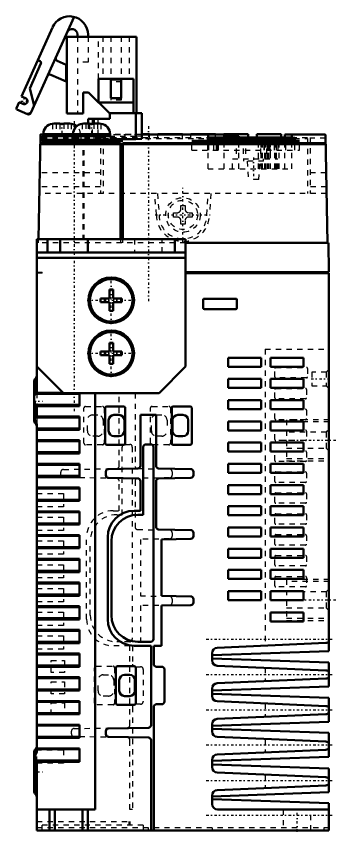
# Model space of a CAD drawing. Header units: millimetres. Extents: x 0 to 229, y 0 to 349.
# Drawn here: x 0 to 60.3, y -0.2 to 153.5 of the extents above; entities that cross this region are included whole.
import ezdxf

# ---------------------------------------------------------------- set-up
doc = ezdxf.new("R2010")
doc.units = ezdxf.units.MM
doc.linetypes.add('Center', pattern=[1.5, 0.45, -0.5, 0.05, -0.5])
doc.linetypes.add('Dashed', pattern=[2, 1, -1])
for name, color, linetype, lineweight in [('AM_4', 7, 'Continuous', 50), ('AM_6', 2, 'Continuous', 35), ('AM_7', 7, 'Center', 25), ('AM_9', 6, 'Dashed', 25)]:
    doc.layers.add(name, color=color, linetype=linetype, lineweight=lineweight)

# ---------------------------------------------------------------- blocks, each defined once
blk = doc.blocks.new('2_MBDLN25SE_5_in_MBDLN25SE_1100')
at = {"layer": 'AM_4'}
for p, q in [((10.88, 153.43), (2.74, 135.35)), ((0.99, 138.44), (6.8, 151.46)), ((9.5, 149.7), (22.65, 149.7)), ((9.5, 149.7), (9.5, 135.2)), ((11.5, 149.7), (11.5, 150.13)), ((13.5, 150.1), (13.5, 149.7)), ((22.65, 149.7), (22.65, 135.26)), ((4.63, 144.64), (2.54, 139.93)), ((4.36, 145.15), (4.46, 145.1)), ((7.71, 145.17), (9.39, 144.42)), ((9.39, 144.42), (9.39, 141.24)), ((9.39, 141.24), (6.52, 142.53)), ((15.5, 141.76), (15.5, 137.3)), ((22.05, 141.76), (15.5, 141.76)), ((17.77, 141.6), (17.77, 138.1)), ((19.77, 141.6), (17.77, 141.6)), ((19.77, 141.6), (19.77, 138.1)), ((22.05, 141.76), (22.05, 135.26)), ((2.54, 139.93), (3.36, 136.71)), ((1.73, 138.11), (0.99, 138.44)), ((12.59, 139.2), (12.59, 135.2)), ((13.59, 139.2), (12.59, 139.2)), ((17.59, 135.2), (13.59, 139.2)), ((0.02, 136.24), (0.51, 137.34)), ((0.51, 137.34), (1.23, 137.01)), ((22.05, 137.26), (15.53, 137.26)), ((19.77, 138.1), (17.77, 138.1)), ((2.08, 135.1), (0.12, 135.98)), ((9.5, 135.2), (12.59, 135.2)), ((13.52, 134.2), (17.59, 134.2)), ((13.52, 134.2), (13.52, 133.3)), ((14.62, 134.2), (14.62, 133.3)), ((17.53, 135.26), (23.62, 135.26)), ((17.59, 134.2), (17.59, 135.2)), ((22.52, 135.26), (22.52, 130.38)), ((23.62, 135.26), (23.62, 130.42)), ((7.12, 133.3), (6.82, 133.28)), ((8.17, 133.3), (7.12, 133.3)), ((10.01, 133.3), (8.97, 133.3)), ((10.32, 133.28), (10.01, 133.3)), ((12.72, 133.3), (12.42, 133.28)), ((13.77, 133.3), (12.72, 133.3)), ((15.61, 133.3), (14.57, 133.3)), ((15.92, 133.28), (15.61, 133.3)), ((4.17, 111.5), (4.52, 131.1)), ((5.07, 131.26), (4.59, 131.26)), ((4.95, 130.95), (4.95, 130.25)), ((17.79, 130.95), (4.95, 130.95)), ((5.07, 131.3), (5.07, 130.95)), ((17.67, 131.3), (5.07, 131.3)), ((10.55, 130.95), (10.55, 130.25)), ((10.67, 131.3), (10.67, 130.95)), ((17.67, 130.95), (17.67, 131.3)), ((17.79, 130.25), (17.79, 130.95)), ((23.62, 131.3), (25.07, 131.3)), ((36.09, 131.26), (23.62, 131.26)), ((25.07, 131.26), (25.07, 131.3)), ((26.67, 131.26), (26.67, 131.3)), ((26.67, 131.3), (31.27, 131.3)), ((31.27, 131.26), (31.27, 131.3)), ((32.87, 131.3), (37.47, 131.3)), ((32.87, 131.26), (32.87, 131.3)), ((36.09, 130.68), (36.09, 131.26)), ((36.09, 131.24), (39.12, 131.24)), ((37.47, 131.24), (37.47, 131.3)), ((39.07, 131.24), (39.07, 131.3)), ((39.07, 131.3), (43.67, 131.3)), ((39.12, 130.68), (39.12, 131.24)), ((39.12, 130.95), (41.92, 130.95)), ((41.92, 130.68), (41.92, 130.95)), ((41.92, 130.71), (50.54, 130.71)), ((43.67, 130.71), (43.67, 131.3)), ((45.27, 130.71), (45.27, 131.3)), ((45.27, 131.3), (49.87, 131.3)), ((49.87, 130.71), (49.87, 131.3)), ((50.54, 130.68), (50.54, 131.24)), ((50.54, 131.24), (51.89, 131.24)), ((58.14, 131.26), (51.89, 131.26)), ((51.89, 131.26), (51.89, 130.68)), ((58.22, 131.1), (58.57, 110.8)), ((19.63, 129.65), (4.49, 129.65)), ((19.63, 129.45), (4.49, 129.45)), ((4.95, 130.33), (4.5, 130.33)), ((4.5, 130.32), (4.95, 130.32)), ((4.57, 130.25), (4.57, 130.14)), ((18.17, 130.25), (4.57, 130.25)), ((10.17, 130.25), (10.17, 129.81)), ((17.13, 129.7), (11.21, 129.7)), ((17.79, 130.38), (22.52, 130.38)), ((18.17, 129.81), (18.17, 130.25)), ((20.03, 129.93), (18.17, 130.04)), ((18.17, 130.01), (19.63, 129.92)), ((19.63, 129.65), (19.63, 111.5)), ((20.03, 111.5), (20.03, 129.65)), ((58.24, 129.65), (20.03, 129.65)), ((58.24, 129.45), (20.03, 129.45)), ((22.52, 130.38), (23.62, 130.42)), ((33.02, 130.08), (36.22, 130.08)), ((36.22, 129.85), (33.02, 129.85)), ((36.05, 130.22), (36.05, 130.64)), ((36.05, 130.64), (52.44, 130.64)), ((52.44, 130.22), (36.05, 130.22)), ((51.89, 130.68), (36.09, 130.68)), ((36.22, 130.15), (50.72, 130.15)), ((36.22, 129.85), (36.22, 130.08)), ((50.72, 129.78), (36.22, 129.78)), ((37.17, 129.78), (37.17, 129.86)), ((37.97, 130.1), (46.69, 130.1)), ((37.97, 129.78), (37.97, 129.83)), ((46.69, 129.83), (37.97, 129.83)), ((38.07, 129.85), (38.07, 130.08)), ((38.07, 130.08), (46.7, 130.08)), ((46.64, 129.85), (38.07, 129.85)), ((46.69, 129.78), (46.69, 129.83)), ((46.7, 129.85), (46.7, 130.08)), ((48.61, 129.91), (47.35, 129.86)), ((47.41, 129.86), (47.41, 130.07)), ((47.41, 130.07), (48.61, 130.02)), ((47.68, 130.08), (48.99, 130.03)), ((48.99, 129.9), (47.68, 129.85)), ((47.68, 129.78), (47.68, 129.85)), ((48.61, 129.91), (48.61, 130.02)), ((48.99, 129.78), (48.99, 129.9)), ((49.27, 129.78), (49.27, 129.93)), ((50.72, 129.85), (50.72, 130.08)), ((50.72, 130.08), (53.32, 130.08)), ((53.32, 129.85), (50.72, 129.85)), ((52.44, 130.64), (52.44, 130.22)), ((3.87, 82.55), (3.87, 111.5)), ((31.87, 111.5), (3.87, 111.5)), ((5.87, 109), (5.87, 111.5)), ((8.27, 109), (8.27, 111.5)), ((13.47, 111.5), (13.47, 109)), ((29.87, 109), (29.87, 111.5)), ((31.87, 87.5), (31.87, 111.5)), ((58.77, 110.8), (31.87, 110.8)), ((58.77, 110.8), (58.87, 105.3)), ((3.87, 109), (31.87, 109)), ((3.87, 108), (31.87, 108)), ((58.87, 105.3), (31.87, 105.3)), ((58.87, 105.1), (31.87, 105.1)), ((57.87, 105.3), (57.87, 105.1)), ((58.87, 105.1), (58.87, 33.83)), ((18.22, 102), (17.52, 102)), ((17.52, 102), (17.52, 100.35)), ((18.22, 100.35), (18.22, 102)), ((15.87, 100.35), (15.87, 99.65)), ((17.52, 100.35), (15.87, 100.35)), ((19.87, 100.35), (18.22, 100.35)), ((19.87, 99.65), (19.87, 100.35)), ((35.2, 100.1), (35.2, 98.5)), ((41.33, 100.3), (35.4, 100.3)), ((41.53, 98.5), (41.53, 100.1)), ((15.87, 99.65), (17.52, 99.65)), ((17.52, 99.65), (17.52, 98)), ((18.22, 99.65), (19.87, 99.65)), ((18.22, 98), (18.22, 99.65)), ((17.52, 98), (18.22, 98)), ((35.4, 98.3), (41.33, 98.3)), ((17.52, 92), (17.52, 90.35)), ((18.22, 92), (17.52, 92)), ((18.22, 90.35), (18.22, 92)), ((15.87, 90.35), (15.87, 89.65)), ((17.52, 90.35), (15.87, 90.35)), ((15.87, 89.65), (17.52, 89.65)), ((17.52, 89.65), (17.52, 88)), ((19.87, 90.35), (18.22, 90.35)), ((18.22, 89.65), (19.87, 89.65)), ((18.22, 88), (18.22, 89.65)), ((19.87, 89.65), (19.87, 90.35)), ((17.52, 88), (18.22, 88)), ((39.89, 87.46), (39.89, 89.16)), ((39.89, 89.16), (46.09, 89.16)), ((46.09, 89.16), (46.09, 87.46)), ((47.86, 87.46), (47.86, 89.16)), ((47.86, 89.16), (54.06, 89.16)), ((54.06, 89.16), (54.06, 87.46)), ((8.87, 82.5), (3.87, 87.5)), ((31.87, 87.5), (26.87, 82.5)), ((46.09, 87.46), (39.89, 87.46)), ((54.06, 87.46), (47.86, 87.46)), ((3.37, 84.59), (3.37, 77.41)), ((3.62, 85.25), (3.62, 82.55)), ((39.89, 83.46), (39.89, 85.16)), ((39.89, 85.16), (46.09, 85.16)), ((46.09, 85.16), (46.09, 83.46)), ((47.86, 83.46), (47.86, 85.16)), ((47.86, 85.16), (54.06, 85.16)), ((54.06, 85.16), (54.06, 83.46)), ((46.09, 83.46), (39.89, 83.46)), ((54.06, 83.46), (47.86, 83.46)), ((3.37, 82.55), (8.82, 82.55)), ((11.87, 82.38), (3.37, 82.38)), ((26.87, 82.5), (8.87, 82.5)), ((11.87, 80.05), (11.87, 82.5)), ((14.84, 82.5), (14.84, 4)), ((11.87, 80.28), (3.37, 80.28)), ((11.87, 80.05), (3.37, 80.05)), ((3.62, 80.05), (3.62, 78.08)), ((3.87, 78.08), (3.87, 80.05)), ((20.21, 80), (17.04, 80)), ((32.72, 80), (29.55, 80)), ((39.89, 79.46), (39.89, 81.16)), ((39.89, 81.16), (46.09, 81.16)), ((46.09, 81.16), (46.09, 79.46)), ((47.86, 79.46), (47.86, 81.16)), ((47.86, 81.16), (54.06, 81.16)), ((54.06, 81.16), (54.06, 79.46)), ((16.74, 79.7), (16.74, 73.04)), ((20.51, 73.04), (20.51, 79.7)), ((29.25, 79.7), (29.25, 73.04)), ((33.02, 73.04), (33.02, 79.7)), ((46.09, 79.46), (39.89, 79.46)), ((54.06, 79.46), (47.86, 79.46)), ((3.41, 78.08), (11.87, 78.08)), ((11.87, 77.91), (3.41, 77.91)), ((3.62, 77.39), (3.62, 76.75)), ((11.87, 75.58), (11.87, 78.08)), ((17.38, 77.37), (17.38, 75.37)), ((19.34, 78.37), (18.38, 78.37)), ((20.34, 75.37), (20.34, 77.37)), ((23.36, 78.37), (23.36, 68.77)), ((26.34, 78.37), (23.36, 78.37)), ((26.34, 68.67), (26.34, 78.37)), ((29.42, 77.37), (29.42, 75.37)), ((31.38, 78.37), (30.42, 78.37)), ((32.38, 75.37), (32.38, 77.37)), ((39.89, 75.46), (39.89, 77.16)), ((39.89, 77.16), (46.09, 77.16)), ((46.09, 77.16), (46.09, 75.46)), ((47.86, 75.46), (47.86, 77.16)), ((47.86, 77.16), (54.06, 77.16)), ((54.06, 77.16), (54.06, 75.46)), ((3.87, 15.02), (3.87, 76.56)), ((11.87, 75.81), (3.87, 75.81)), ((11.87, 75.58), (3.87, 75.58)), ((46.09, 75.46), (39.89, 75.46)), ((54.06, 75.46), (47.86, 75.46)), ((18.38, 74.37), (19.34, 74.37)), ((30.42, 74.37), (31.38, 74.37)), ((3.87, 73.61), (11.87, 73.61)), ((11.87, 73.44), (3.87, 73.44)), ((11.87, 71.11), (11.87, 73.61)), ((17.04, 72.74), (20.21, 72.74)), ((23.91, 72.33), (23.91, 59.57)), ((25.33, 72.83), (24.41, 72.83)), ((25.83, 36.11), (25.83, 72.33)), ((29.55, 72.74), (32.72, 72.74)), ((39.89, 71.46), (39.89, 73.16)), ((39.89, 73.16), (46.09, 73.16)), ((46.09, 73.16), (46.09, 71.46)), ((47.86, 71.46), (47.86, 73.16)), ((47.86, 73.16), (54.06, 73.16)), ((54.06, 73.16), (54.06, 71.46)), ((11.87, 71.34), (3.87, 71.34)), ((11.87, 71.11), (3.87, 71.11)), ((46.09, 71.46), (39.89, 71.46)), ((54.06, 71.46), (47.86, 71.46)), ((3.87, 69.14), (11.87, 69.14)), ((11.87, 68.97), (3.87, 68.97)), ((11.87, 66.64), (11.87, 69.14)), ((16.86, 67.68), (16.86, 67)), ((22.86, 68.27), (17.35, 68.18)), ((32.83, 68.17), (26.82, 68.27)), ((33.33, 67.01), (33.33, 67.67)), ((39.89, 67.46), (39.89, 69.16)), ((39.89, 69.16), (46.09, 69.16)), ((46.09, 69.16), (46.09, 67.46)), ((47.86, 67.46), (47.86, 69.16)), ((47.86, 69.16), (54.06, 69.16)), ((54.06, 69.16), (54.06, 67.46)), ((11.87, 66.87), (3.87, 66.87)), ((11.87, 66.64), (3.87, 66.64)), ((17.35, 66.5), (22.86, 66.41)), ((26.82, 66.41), (32.83, 66.51)), ((46.09, 67.46), (39.89, 67.46)), ((54.06, 67.46), (47.86, 67.46)), ((3.87, 64.67), (11.87, 64.67)), ((11.87, 62.17), (11.87, 64.67)), ((23.36, 65.91), (23.36, 60.32)), ((26.34, 57.17), (26.34, 66.01)), ((39.89, 63.46), (39.89, 65.16)), ((39.89, 65.16), (46.09, 65.16)), ((46.09, 65.16), (46.09, 63.46)), ((47.86, 63.46), (47.86, 65.16)), ((47.86, 65.16), (54.06, 65.16)), ((54.06, 65.16), (54.06, 63.46)), ((11.87, 64.5), (3.87, 64.5)), ((46.09, 63.46), (39.89, 63.46)), ((54.06, 63.46), (47.86, 63.46)), ((11.87, 62.4), (3.87, 62.4)), ((11.87, 62.17), (3.87, 62.17)), ((3.87, 60.2), (11.87, 60.2)), ((11.87, 60.03), (3.87, 60.03)), ((11.87, 57.7), (11.87, 60.2)), ((23.36, 60.32), (22.21, 60.32)), ((39.89, 59.46), (39.89, 61.16)), ((39.89, 61.16), (46.09, 61.16)), ((46.09, 61.16), (46.09, 59.46)), ((47.86, 59.46), (47.86, 61.16)), ((47.86, 61.16), (54.06, 61.16)), ((54.06, 61.16), (54.06, 59.46)), ((23.91, 59.57), (22.9, 59.57)), ((46.09, 59.46), (39.89, 59.46)), ((54.06, 59.46), (47.86, 59.46)), ((11.87, 57.93), (3.87, 57.93)), ((11.87, 57.7), (3.87, 57.7)), ((39.89, 55.46), (39.89, 57.16)), ((39.89, 57.16), (46.09, 57.16)), ((46.09, 57.16), (46.09, 55.46)), ((47.86, 55.46), (47.86, 57.16)), ((47.86, 57.16), (54.06, 57.16)), ((54.06, 57.16), (54.06, 55.46)), ((3.87, 55.73), (11.87, 55.73)), ((11.87, 55.56), (3.87, 55.56)), ((11.87, 53.23), (11.87, 55.73)), ((32.83, 56.67), (26.82, 56.77)), ((33.33, 55.51), (33.33, 56.17)), ((46.09, 55.46), (39.89, 55.46)), ((54.06, 55.46), (47.86, 55.46)), ((17.21, 55.32), (17.21, 39.86)), ((17.9, 54.57), (17.9, 40.61)), ((27.34, 54.92), (32.83, 55.01)), ((27.34, 44.26), (27.34, 54.92)), ((11.87, 53.46), (3.87, 53.46)), ((11.87, 53.23), (3.87, 53.23)), ((39.89, 51.46), (39.89, 53.16)), ((39.89, 53.16), (46.09, 53.16)), ((46.09, 53.16), (46.09, 51.46)), ((47.86, 51.46), (47.86, 53.16)), ((47.86, 53.16), (54.06, 53.16)), ((54.06, 53.16), (54.06, 51.46)), ((3.87, 51.26), (11.87, 51.26)), ((11.87, 51.09), (3.87, 51.09)), ((11.87, 48.76), (11.87, 51.26)), ((46.09, 51.46), (39.89, 51.46)), ((54.06, 51.46), (47.86, 51.46)), ((11.87, 48.99), (3.87, 48.99)), ((11.87, 48.76), (3.87, 48.76)), ((39.89, 47.46), (39.89, 49.16)), ((39.89, 49.16), (46.09, 49.16)), ((46.09, 49.16), (46.09, 47.46)), ((47.86, 47.46), (47.86, 49.16)), ((47.86, 49.16), (54.06, 49.16)), ((54.06, 49.16), (54.06, 47.46)), ((3.87, 46.79), (11.87, 46.79)), ((11.87, 46.62), (3.87, 46.62)), ((11.87, 44.29), (11.87, 46.79)), ((46.09, 47.46), (39.89, 47.46)), ((54.06, 47.46), (47.86, 47.46)), ((39.89, 43.46), (39.89, 45.16)), ((39.89, 45.16), (46.09, 45.16)), ((46.09, 45.16), (46.09, 43.46)), ((47.86, 43.46), (47.86, 45.16)), ((47.86, 45.16), (54.06, 45.16)), ((54.06, 45.16), (54.06, 43.46)), ((11.87, 44.52), (3.87, 44.52)), ((11.87, 44.29), (3.87, 44.29)), ((32.83, 44.17), (27.34, 44.26)), ((33.33, 43.01), (33.33, 43.67)), ((46.09, 43.46), (39.89, 43.46)), ((54.06, 43.46), (47.86, 43.46)), ((3.87, 42.32), (11.87, 42.32)), ((11.87, 42.15), (3.87, 42.15)), ((11.87, 39.82), (11.87, 42.32)), ((27.34, 42.42), (32.83, 42.51)), ((27.34, 34.86), (27.34, 42.42)), ((11.87, 40.05), (3.87, 40.05)), ((47.86, 39.46), (47.86, 41.16)), ((47.86, 41.16), (54.06, 41.16)), ((54.06, 41.16), (54.06, 39.46)), ((11.87, 39.82), (3.87, 39.82)), ((54.06, 39.46), (47.86, 39.46)), ((3.87, 37.85), (11.87, 37.85)), ((11.87, 37.68), (3.87, 37.68)), ((11.87, 35.35), (11.87, 37.85)), ((11.87, 35.58), (3.87, 35.58)), ((22.9, 35.61), (25.33, 35.61)), ((37.82, 34.49), (58.3, 35.38)), ((11.87, 35.35), (3.87, 35.35)), ((22.21, 34.86), (25.36, 34.86)), ((25.36, 34.86), (25.36, 19.91)), ((25.87, 34.86), (27.34, 34.86)), ((25.87, 31.41), (25.87, 34.86)), ((36.87, 33.06), (58.87, 33.83)), ((3.87, 33.38), (11.87, 33.38)), ((11.87, 33.21), (3.87, 33.21)), ((11.87, 30.88), (11.87, 33.38)), ((36.87, 32.09), (36.87, 33.49)), ((58.87, 31.67), (36.87, 32.44)), ((11.87, 31.11), (3.87, 31.11)), ((11.87, 30.88), (3.87, 30.88)), ((22.21, 31), (19.04, 31)), ((27.37, 30.91), (26.37, 30.91)), ((58.3, 30.2), (37.82, 31.09)), ((58.87, 31.67), (58.87, 27.17)), ((18.74, 30.7), (18.74, 24.04)), ((21.34, 29.37), (20.38, 29.37)), ((22.51, 24.04), (22.51, 30.7)), ((27.87, 24.33), (27.87, 30.41)), ((3.87, 28.91), (11.87, 28.91)), ((11.87, 28.74), (3.87, 28.74)), ((11.87, 26.41), (11.87, 28.91)), ((19.38, 28.37), (19.38, 26.37)), ((22.34, 26.37), (22.34, 28.37)), ((37.82, 27.78), (58.3, 28.67)), ((11.87, 26.64), (3.87, 26.64)), ((11.87, 26.41), (3.87, 26.41)), ((36.87, 26.4), (58.87, 27.17)), ((36.87, 25.38), (36.87, 26.78)), ((20.38, 25.37), (21.34, 25.37)), ((58.87, 25.03), (36.87, 25.8)), ((58.87, 25.03), (58.87, 20.53)), ((3.87, 24.44), (11.87, 24.44)), ((11.87, 24.27), (3.87, 24.27)), ((11.87, 21.94), (11.87, 24.44)), ((19.04, 23.74), (22.21, 23.74)), ((25.87, 0), (25.87, 23.33)), ((26.37, 23.83), (27.37, 23.83)), ((58.3, 23.49), (37.82, 24.38)), ((11.87, 22.17), (3.87, 22.17)), ((11.87, 21.94), (3.87, 21.94)), ((37.82, 21.07), (58.3, 21.96)), ((36.87, 19.76), (58.87, 20.53)), ((36.87, 18.67), (36.87, 20.07)), ((3.87, 19.97), (11.87, 19.97)), ((11.87, 19.8), (3.87, 19.8)), ((11.87, 17.47), (11.87, 19.97)), ((16.86, 18.78), (16.86, 18.18)), ((24.86, 19.41), (17.35, 19.28)), ((58.87, 18.42), (36.87, 19.19)), ((11.87, 17.7), (3.87, 17.7)), ((11.87, 17.47), (3.87, 17.47)), ((17.35, 17.68), (24.86, 17.55)), ((25.36, 17.05), (25.36, 0)), ((58.3, 16.78), (37.82, 17.67)), ((58.87, 18.42), (58.87, 13.92)), ((3.87, 15.5), (11.87, 15.5)), ((11.87, 13), (11.87, 15.5)), ((3.37, 7.51), (3.37, 14.69)), ((3.62, 14.28), (3.62, 15.35)), ((11.87, 15.33), (3.87, 15.33)), ((36.87, 13.15), (58.87, 13.92)), ((37.82, 14.36), (58.3, 15.25)), ((11.87, 13.23), (3.37, 13.23)), ((3.37, 13), (11.87, 13)), ((3.62, 6.85), (3.62, 13)), ((3.87, 13), (3.87, 0)), ((36.87, 11.96), (36.87, 13.36)), ((58.87, 11.73), (36.87, 12.5)), ((58.3, 10.07), (37.82, 10.96)), ((58.87, 11.73), (58.87, 7.23)), ((37.82, 7.65), (58.3, 8.54)), ((36.87, 6.46), (58.87, 7.23)), ((36.87, 5), (36.87, 6.65)), ((58.87, 5.17), (36.87, 5.94)), ((58.87, 5.17), (58.87, 0)), ((14.84, 4), (3.87, 4)), ((6.27, 4), (6.27, 0)), ((7.27, 4), (7.27, 0)), ((12.47, 4), (12.47, 0)), ((13.47, 4), (13.47, 0)), ((58.87, 4), (37.87, 4)), ((58.87, 0), (3.87, 0))]:
    blk.add_line(p, q, dxfattribs=at)
for points in [[(8.97, 133.28), (8.57, 133.28), (8.17, 133.28)], [(14.57, 133.28), (14.17, 133.28), (13.77, 133.28)], [(4.6, 131.26), (4.59, 131.26), (4.55, 131.21), (4.52, 131.1)], [(58.22, 131.1), (58.22, 131.11), (58.21, 131.13), (58.19, 131.2), (58.14, 131.25), (58.13, 131.26)], [(4.57, 130.14), (4.58, 130.12), (4.69, 130.1), (4.91, 130.08), (5.24, 130.05), (5.65, 130.03), (6.16, 130.02), (6.73, 130), (7.35, 129.99), (8.01, 129.99), (8.68, 129.99), (9.35, 129.99), (10, 130), (10.17, 130)], [(10.17, 129.81), (10.22, 129.79), (10.39, 129.76), (10.67, 129.73), (10.91, 129.72), (11.21, 129.7)], [(17.13, 129.7), (17.53, 129.72), (17.85, 129.75), (18.06, 129.77), (18.16, 129.8), (18.17, 129.81)], [(37.17, 130.07), (37.21, 130.08), (37.34, 130.09), (37.54, 130.09), (37.79, 130.1), (37.97, 130.1)], [(37.97, 129.83), (37.7, 129.83), (37.47, 129.84), (37.29, 129.85), (37.19, 129.86), (37.17, 129.86)], [(37.67, 130.07), (37.69, 130.07), (37.75, 130.08), (37.85, 130.08), (37.98, 130.08), (38.07, 130.08)], [(38.07, 129.85), (37.93, 129.85), (37.82, 129.85), (37.73, 129.86), (37.68, 129.86), (37.67, 129.87)], [(47.35, 129.86), (47.08, 129.85), (46.76, 129.85), (46.64, 129.85)], [(46.69, 130.1), (47.15, 130.1), (47.56, 130.09), (47.68, 130.08)], [(47.68, 129.85), (47.29, 129.84), (46.84, 129.83), (46.69, 129.83)], [(46.7, 130.08), (47.03, 130.08), (47.32, 130.07), (47.41, 130.07)], [(48.61, 130.02), (48.71, 130.02), (48.76, 130.01), (48.77, 130.01)], [(48.77, 129.93), (48.74, 129.92), (48.65, 129.91), (48.61, 129.91)], [(48.99, 130.03), (49.17, 130.02), (49.26, 130.01), (49.27, 130.01)], [(49.27, 129.93), (49.21, 129.91), (49.06, 129.9), (48.99, 129.9)], [(3.41, 77.91), (3.4, 77.98), (3.39, 78.03), (3.4, 78.06), (3.4, 78.08), (3.41, 78.08)], [(3.62, 77.39), (3.5, 77.61), (3.42, 77.86), (3.41, 77.91)], [(3.62, 77.39), (3.82, 76.94), (3.87, 76.56)], [(3.37, 13.48), (3.39, 13.73), (3.52, 14.13), (3.62, 14.28)], [(3.87, 15.02), (3.86, 14.93), (3.83, 14.73), (3.76, 14.53), (3.62, 14.28)]]:
    blk.add_lwpolyline(points, dxfattribs=at)
for centre, radius in [((17.87, 100), 4.3), ((17.87, 100), 4), ((17.87, 90), 4.3), ((17.87, 90), 4)]:
    blk.add_circle(centre, radius, dxfattribs=at)
for centre, radius, start, end in [((10, 150.04), 3.5, 0.9732, 155.9948), ((10.5, 150.13), 1, 0, 155.755), ((4.22, 144.84), 0.34, 65.755, 155.9848), ((4.31, 144.78), 0.35, 335.9848, 65.755), ((7.92, 145.63), 0.5, 155.755, 245.755), ((6.32, 142.07), 0.5, 65.755, 155.755), ((1.48, 137.56), 0.6, 245.7546, 65.7555), ((0.2, 136.16), 0.2, 155.9848, 245.755), ((2.14, 135.95), 0.8, 245.755, 335.755), ((2.29, 135.55), 0.5, 245.755, 335.755), ((7.07, 131.3), 2, 97.1746, 180), ((10.07, 131.3), 2, 49.4584, 82.8324), ((12.67, 131.3), 2, 97.1746, 180), ((15.67, 131.3), 2, 0, 82.8324), ((35.4, 100.1), 0.2, 90, 180), ((41.33, 100.1), 0.2, 0, 90), ((35.4, 98.5), 0.2, 180, 270), ((41.33, 98.5), 0.2, 270, 0), ((4.37, 84.59), 1, 138.5904, 180), ((2.87, 85.91), 1, 318.5903, 359.9176), ((17.04, 79.7), 0.3, 90, 180), ((20.21, 79.7), 0.3, 0, 90), ((29.55, 79.7), 0.3, 90, 180), ((32.72, 79.7), 0.3, 0, 90), ((4.37, 77.41), 1, 180, 221.4096), ((18.38, 77.37), 1, 90, 180), ((19.34, 77.37), 1, 0, 90), ((30.42, 77.37), 1, 90, 180), ((31.38, 77.37), 1, 0, 90), ((2.87, 76.09), 1, 0.0824, 41.4097), ((18.38, 75.37), 1, 180, 270), ((19.34, 75.37), 1, 270, 0), ((30.42, 75.37), 1, 180, 270), ((31.38, 75.37), 1, 270, 0), ((17.04, 73.04), 0.3, 180, 270), ((20.21, 73.04), 0.3, 270, 0), ((24.41, 72.33), 0.5, 90, 180), ((25.33, 72.33), 0.5, 0, 90), ((29.55, 73.04), 0.3, 180, 270), ((32.72, 73.04), 0.3, 270, 0), ((17.36, 67.68), 0.5, 91, 180), ((22.86, 68.77), 0.5, 271, 0), ((26.83, 68.77), 0.5, 191.4783, 269), ((32.83, 67.67), 0.5, 0, 89), ((17.36, 67), 0.5, 180, 269), ((22.86, 65.91), 0.5, 0, 89), ((26.83, 65.91), 0.5, 91, 168.5217), ((32.83, 67.01), 0.5, 271, 0), ((22.21, 55.32), 5, 90, 180), ((22.9, 54.57), 5, 90, 180), ((26.83, 57.27), 0.5, 191.4783, 269), ((32.83, 56.17), 0.5, 0, 89), ((32.83, 55.51), 0.5, 271, 0), ((32.83, 43.67), 0.5, 0, 89), ((32.83, 43.01), 0.5, 271, 0), ((22.9, 40.61), 5, 180, 270), ((22.21, 39.86), 5, 180, 270), ((25.33, 36.11), 0.5, 270, 0), ((58.27, 36.08), 0.7, 272.5, 328.9973), ((37.87, 33.49), 1, 92.5, 180), ((19.04, 30.7), 0.3, 90, 180), ((22.21, 30.7), 0.3, 0, 90), ((26.37, 31.41), 0.5, 180, 270), ((27.37, 30.41), 0.5, 0, 90), ((37.87, 32.09), 1, 180, 267.5), ((20.38, 28.37), 1, 90, 180), ((21.34, 28.37), 1, 0, 90), ((58.27, 29.5), 0.7, 31.0027, 87.5), ((37.87, 26.78), 1, 92.5, 180), ((58.27, 29.37), 0.7, 272.5, 328.9973), ((20.38, 26.37), 1, 180, 270), ((21.34, 26.37), 1, 270, 0), ((37.87, 25.38), 1, 180, 267.5), ((19.04, 24.04), 0.3, 180, 270), ((22.21, 24.04), 0.3, 270, 0), ((26.37, 23.33), 0.5, 90, 180), ((27.37, 24.33), 0.5, 270, 0), ((58.27, 22.79), 0.7, 31.0027, 87.5), ((58.27, 22.66), 0.7, 272.5, 328.9973), ((37.87, 20.07), 1, 92.5, 180), ((17.36, 18.78), 0.5, 91, 180), ((24.86, 19.91), 0.5, 271, 0), ((37.87, 18.67), 1, 180, 267.5), ((17.36, 18.18), 0.5, 180, 269), ((24.86, 17.05), 0.5, 0, 89), ((2.87, 16.01), 1, 318.5903, 0), ((58.27, 16.08), 0.7, 31.0027, 87.5), ((58.27, 15.95), 0.7, 272.5, 328.9973), ((4.37, 14.69), 1, 138.5904, 180), ((37.87, 13.36), 1, 92.5, 180), ((37.87, 11.96), 1, 180, 267.5), ((58.27, 9.37), 0.7, 31.0027, 87.5), ((58.27, 9.24), 0.7, 272.5, 328.9973), ((4.37, 7.51), 1, 180, 221.4096), ((2.87, 6.19), 1, 0, 41.4097), ((37.87, 6.65), 1, 92.5, 180), ((37.87, 5), 1, 180, 270)]:
    blk.add_arc(centre, radius, start, end, dxfattribs=at)
at = {"layer": 'AM_7'}
for p, q in [((0.85, 137.56), (2.11, 137.56)), ((1.48, 136.93), (1.48, 138.19)), ((10.87, 133.8), (10.87, 78.8)), ((8.57, 133.48), (8.57, 129.52)), ((14.17, 133.48), (14.17, 129.52)), ((24.87, 132.8), (24.87, 99.8)), ((44.67, 126.94), (44.67, 122.54)), ((31.37, 110.85), (31.37, 121.35)), ((26.12, 116.1), (36.62, 116.1)), ((17.87, 95.49), (17.87, 104.52)), ((13.35, 100), (22.38, 100)), ((17.87, 85.49), (17.87, 94.52)), ((13.35, 90), (22.38, 90)), ((55.51, 85.16), (59.03, 85.16)), ((3.29, 81), (4.94, 81)), ((50.42, 73.6), (60.32, 73.6)), ((50.42, 43.5), (60.32, 43.5)), ((35.77, 36.08), (59.97, 36.08)), ((35.77, 29.42), (59.97, 29.42)), ((35.77, 22.78), (59.97, 22.78)), ((35.77, 16.17), (59.97, 16.17)), ((3.29, 11.1), (4.94, 11.1)), ((35.77, 9.48), (59.97, 9.48)), ((52.87, -0.2), (52.87, 4.2)), ((35.77, 2.92), (59.97, 2.92))]:
    blk.add_line(p, q, dxfattribs=at)
at = {"layer": 'AM_9'}
for p, q in [((11.5, 149.7), (11.5, 135.2)), ((13.5, 149.7), (13.5, 144.89)), ((15.5, 141.76), (15.5, 149.7)), ((16.27, 149.7), (16.27, 141.7)), ((17.77, 149.7), (17.77, 141.7)), ((19.77, 149.7), (19.77, 141.7)), ((21.27, 149.7), (21.27, 141.7)), ((13.5, 144.89), (11.5, 144.89)), ((22.05, 141.7), (15.5, 141.7)), ((19.77, 141.2), (17.77, 141.2)), ((22.05, 137.2), (15.59, 137.2)), ((17.77, 138.1), (17.77, 137.7)), ((19.77, 137.7), (17.77, 137.7)), ((19.77, 138.1), (19.77, 137.7)), ((14.27, 134.2), (14.27, 130.91)), ((15.37, 134.2), (15.37, 130.89)), ((6.82, 133.28), (6.82, 131.3)), ((7.47, 133.3), (7.47, 131.3)), ((8.17, 133.28), (8.17, 131.3)), ((8.97, 133.3), (8.97, 131.3)), ((9.67, 133.3), (9.67, 131.3)), ((10.32, 133.28), (10.32, 131.3)), ((12.42, 133.28), (12.42, 131.3)), ((13.07, 133.3), (13.07, 131.3)), ((13.52, 133.3), (13.52, 130.42)), ((13.77, 133.28), (13.77, 131.3)), ((14.57, 133.3), (14.57, 131.3)), ((14.62, 133.3), (14.62, 130.38)), ((15.27, 133.3), (15.27, 131.3)), ((15.92, 133.28), (15.92, 131.3)), ((23.62, 131.26), (5.07, 131.26)), ((12.07, 130.95), (12.07, 131.3)), ((12.19, 130.25), (12.19, 130.95)), ((23.62, 131.19), (13.52, 131.19)), ((14.27, 131.26), (23.62, 131.26)), ((15.37, 130.89), (14.27, 130.91)), ((22.52, 130.89), (15.37, 130.89)), ((20.47, 131.3), (23.62, 131.3)), ((20.47, 130.53), (20.47, 131.3)), ((23.62, 130.91), (22.52, 130.89)), ((25.07, 130.53), (25.07, 131.26)), ((26.67, 130.53), (26.67, 131.26)), ((31.27, 130.53), (31.27, 131.26)), ((32.87, 130.53), (32.87, 131.26)), ((37.47, 130.53), (37.47, 131.24)), ((39.07, 130.53), (39.07, 131.24)), ((43.67, 130.53), (43.67, 130.71)), ((45.27, 130.53), (45.27, 130.71)), ((49.87, 130.53), (49.87, 130.71)), ((15.83, 130.54), (4.51, 130.54)), ((12.73, 130.33), (4.95, 130.33)), ((4.95, 130.32), (12.51, 130.32)), ((12.51, 130.32), (12.51, 110.8)), ((12.51, 130.32), (18.17, 130.01)), ((12.57, 130.14), (12.57, 130.25)), ((12.73, 130.33), (12.73, 110.8)), ((18.17, 130.04), (12.73, 130.33)), ((13.52, 130.42), (14.62, 130.38)), ((14.62, 130.38), (17.79, 130.38)), ((15.83, 130.68), (15.83, 120.1)), ((15.83, 130.68), (55.3, 130.68)), ((16.33, 130.53), (54.8, 130.53)), ((16.33, 130.53), (16.33, 120.1)), ((33.02, 128.3), (33.02, 129.85)), ((36.05, 128.3), (36.05, 130.22)), ((36.09, 124.79), (36.09, 130.68)), ((36.22, 128.3), (36.22, 129.78)), ((37.17, 128.3), (37.17, 129.78)), ((37.67, 128.3), (37.67, 129.87)), ((37.97, 129.83), (37.97, 130.1)), ((37.97, 128.3), (37.97, 129.78)), ((38.07, 128.3), (38.07, 129.85)), ((39.12, 124.79), (39.12, 130.68)), ((41.42, 130.64), (47.82, 130.64)), ((41.42, 130.64), (41.42, 126.64)), ((41.92, 124.79), (41.92, 130.68)), ((42.68, 130.64), (42.68, 126.64)), ((43.17, 130.64), (43.17, 126.64)), ((45.57, 124.79), (45.57, 129.64)), ((45.57, 129.64), (49.47, 129.64)), ((45.97, 130.64), (45.97, 126.64)), ((46.07, 124.79), (46.07, 129.64)), ((46.27, 124.79), (46.27, 129.64)), ((46.37, 124.79), (46.37, 129.64)), ((46.64, 128.3), (46.64, 129.85)), ((46.69, 129.83), (46.69, 130.1)), ((46.69, 128.3), (46.69, 129.78)), ((46.7, 128.3), (46.7, 129.85)), ((46.77, 124.79), (46.77, 129.64)), ((46.87, 124.79), (46.87, 129.64)), ((47.07, 124.79), (47.07, 129.64)), ((47.08, 130.64), (47.08, 126.64)), ((47.35, 128.3), (47.35, 129.86)), ((47.37, 124.79), (47.37, 129.64)), ((47.41, 128.3), (47.41, 129.86)), ((47.57, 124.79), (47.57, 129.64)), ((47.68, 129.85), (47.68, 130.08)), ((47.68, 128.3), (47.68, 129.78)), ((47.82, 130.64), (47.82, 126.64)), ((47.87, 124.79), (47.87, 129.64)), ((48.61, 128.3), (48.61, 129.91)), ((48.67, 124.79), (48.67, 129.64)), ((48.77, 124.79), (48.77, 129.93)), ((48.97, 124.79), (48.97, 129.64)), ((48.99, 129.9), (48.99, 130.03)), ((48.99, 128.3), (48.99, 129.78)), ((49.27, 128.3), (49.27, 129.78)), ((49.47, 124.79), (49.47, 129.64)), ((50.54, 124.79), (50.54, 130.68)), ((50.72, 128.3), (50.72, 129.78)), ((51.89, 124.79), (51.89, 130.68)), ((52.44, 128.3), (52.44, 130.22)), ((53.32, 128.3), (53.32, 129.85)), ((54.8, 130.53), (54.8, 120.1)), ((55.3, 130.68), (55.3, 120.1)), ((58.23, 130.54), (55.3, 130.54)), ((33.02, 128.3), (53.32, 128.3)), ((40.72, 124.79), (40.72, 126.64)), ((40.72, 126.64), (49.22, 126.64)), ((42.77, 126.64), (42.77, 126.24)), ((46.57, 126.24), (42.77, 126.24)), ((43.47, 126.24), (43.67, 122.74)), ((45.67, 122.74), (45.87, 126.24)), ((46.57, 126.24), (46.57, 126.64)), ((49.22, 124.79), (49.22, 126.64)), ((36.09, 124.79), (51.89, 124.79)), ((15.83, 124.01), (4.39, 124.01)), ((58.34, 124.01), (55.3, 124.01)), ((45.67, 122.74), (43.67, 122.74)), ((58.41, 120.1), (4.32, 120.1)), ((15.83, 121.37), (4.35, 121.37)), ((26.37, 116.1), (26.09, 120.1)), ((26.59, 120.1), (26.87, 116.12)), ((35.87, 116.12), (36.14, 120.1)), ((36.65, 120.1), (36.37, 116.1)), ((58.39, 121.37), (55.3, 121.37)), ((30.97, 117.85), (31.77, 117.85)), ((30.97, 117.2), (30.97, 117.85)), ((31.77, 117.85), (31.77, 117.2)), ((29.62, 115.7), (29.62, 116.5)), ((29.62, 116.5), (30.27, 116.5)), ((30.27, 115.7), (29.62, 115.7)), ((32.47, 116.5), (33.12, 116.5)), ((33.12, 115.7), (32.47, 115.7)), ((33.12, 116.5), (33.12, 115.7)), ((30.97, 114.35), (30.97, 115)), ((31.77, 114.35), (30.97, 114.35)), ((31.77, 115), (31.77, 114.35)), ((3.87, 105.3), (3.96, 110.8)), ((31.87, 110.8), (3.96, 110.8)), ((4.16, 110.8), (4.17, 111.5)), ((19.63, 111.5), (19.63, 110.8)), ((20.03, 110.8), (20.03, 111.5)), ((22.27, 111.5), (22.27, 109)), ((27.47, 109), (27.47, 111.5)), ((3.87, 105.3), (4.87, 105.3)), ((4.87, 105.1), (3.87, 105.1)), ((4.87, 105.1), (4.87, 105.3)), ((46.87, 90.75), (58.87, 90.75)), ((46.87, 90.75), (46.87, 34.88)), ((48.67, 85.56), (48.67, 87.13)), ((48.87, 87.33), (54.64, 87.33)), ((54.84, 87.13), (54.84, 85.56)), ((58.37, 86.46), (55.67, 86.46)), ((55.67, 86.46), (55.67, 83.86)), ((58.87, 86.96), (58.37, 86.46)), ((58.37, 86.46), (58.37, 83.86)), ((54.64, 85.36), (48.87, 85.36)), ((48.67, 81.62), (48.67, 83.19)), ((48.87, 83.39), (54.44, 83.39)), ((54.64, 83.19), (54.64, 81.62)), ((55.67, 83.86), (58.37, 83.86)), ((58.37, 83.86), (58.87, 83.36)), ((3.62, 80.05), (3.62, 82.55)), ((3.87, 82.55), (3.87, 80.05)), ((11.87, 82.55), (8.82, 82.55)), ((11.87, 82.55), (11.87, 82.5)), ((19.37, 68.77), (19.37, 82.5)), ((22.35, 82.5), (22.35, 68.67)), ((13.04, 80), (16.21, 80)), ((25.55, 80), (28.72, 80)), ((54.44, 81.42), (48.87, 81.42)), ((12.74, 73.04), (12.74, 79.7)), ((16.51, 79.7), (16.51, 73.04)), ((25.25, 73.04), (25.25, 79.7)), ((29.02, 79.7), (29.02, 73.04)), ((48.67, 77.68), (48.67, 79.25)), ((48.87, 79.45), (54.44, 79.45)), ((54.64, 79.25), (54.64, 77.68)), ((3.62, 77.39), (3.62, 78.08)), ((3.87, 78.08), (3.87, 76.56)), ((13.38, 75.37), (13.38, 77.37)), ((14.38, 78.37), (15.34, 78.37)), ((16.34, 77.37), (16.34, 75.37)), ((25.42, 75.37), (25.42, 77.37)), ((26.42, 78.37), (27.38, 78.37)), ((28.38, 77.37), (28.38, 75.37)), ((54.44, 77.48), (48.87, 77.48)), ((58.87, 77.47), (50.87, 77.47)), ((50.87, 77.47), (50.87, 69.74)), ((58.87, 77.05), (50.87, 77.05)), ((48.87, 75.51), (54.44, 75.51)), ((58.87, 75.6), (58.37, 75.1)), ((15.34, 74.37), (14.38, 74.37)), ((27.38, 74.37), (26.42, 74.37)), ((48.67, 73.74), (48.67, 75.31)), ((58.37, 75.1), (50.87, 75.1)), ((54.64, 75.31), (54.64, 73.74)), ((58.37, 75.1), (58.37, 72.1)), ((16.21, 72.74), (13.04, 72.74)), ((19.92, 59.57), (19.92, 72.33)), ((20.42, 72.83), (21.34, 72.83)), ((21.84, 72.33), (21.84, 36.11)), ((28.72, 72.74), (25.55, 72.74)), ((54.44, 73.54), (48.87, 73.54)), ((48.67, 69.8), (48.67, 71.37)), ((48.87, 71.57), (54.44, 71.57)), ((50.87, 72.1), (58.37, 72.1)), ((54.64, 71.37), (54.64, 69.8)), ((58.37, 72.1), (58.87, 71.6)), ((54.44, 69.6), (48.87, 69.6)), ((50.87, 70.15), (58.87, 70.15)), ((50.87, 69.74), (58.87, 69.74)), ((8.86, 68.1), (18.87, 68.27)), ((22.83, 68.27), (28.84, 68.17)), ((29.34, 67.67), (29.34, 67.01)), ((8.37, 67.08), (8.37, 67.6)), ((18.87, 66.41), (8.86, 66.58)), ((28.84, 66.51), (22.83, 66.41)), ((48.67, 65.86), (48.67, 67.43)), ((48.87, 67.63), (54.44, 67.63)), ((54.64, 67.43), (54.64, 65.86)), ((19.37, 60.32), (19.37, 65.91)), ((22.35, 66.01), (22.35, 57.17)), ((54.44, 65.66), (48.87, 65.66)), ((3.87, 63.55), (8.87, 63.55)), ((8.87, 63.55), (8.87, 61.05)), ((48.67, 61.92), (48.67, 63.49)), ((48.87, 63.69), (54.44, 63.69)), ((54.64, 63.49), (54.64, 61.92)), ((54.44, 61.72), (48.87, 61.72)), ((8.87, 61.05), (3.87, 61.05)), ((18.22, 60.32), (19.37, 60.32)), ((3.87, 59.08), (8.87, 59.08)), ((8.87, 59.08), (8.87, 56.58)), ((18.91, 59.57), (19.92, 59.57)), ((48.67, 57.98), (48.67, 59.55)), ((48.87, 59.75), (54.44, 59.75)), ((54.64, 59.55), (54.64, 57.98)), ((54.44, 57.78), (48.87, 57.78)), ((8.87, 56.58), (3.87, 56.58)), ((22.83, 56.77), (28.84, 56.67)), ((29.34, 56.17), (29.34, 55.51)), ((48.67, 54.04), (48.67, 55.61)), ((48.87, 55.81), (54.44, 55.81)), ((54.64, 55.61), (54.64, 54.04)), ((3.87, 54.61), (8.87, 54.61)), ((8.87, 54.61), (8.87, 52.11)), ((13.22, 39.86), (13.22, 55.32)), ((13.91, 40.61), (13.91, 54.57)), ((28.84, 55.01), (23.35, 54.92)), ((23.35, 54.92), (23.35, 44.26)), ((54.44, 53.84), (48.87, 53.84)), ((8.87, 52.11), (3.87, 52.11)), ((48.67, 50.1), (48.67, 51.67)), ((48.87, 51.87), (54.44, 51.87)), ((54.64, 51.67), (54.64, 50.1)), ((3.87, 50.14), (8.87, 50.14)), ((8.87, 50.14), (8.87, 47.64)), ((54.44, 49.9), (48.87, 49.9)), ((48.67, 46.16), (48.67, 47.73)), ((48.87, 47.93), (54.44, 47.93)), ((54.64, 47.73), (54.64, 46.16)), ((8.87, 47.64), (3.87, 47.64)), ((58.87, 47.37), (50.87, 47.37)), ((50.87, 47.37), (50.87, 39.64)), ((58.87, 46.95), (50.87, 46.95)), ((3.87, 45.67), (8.87, 45.67)), ((8.87, 45.67), (8.87, 43.17)), ((54.44, 45.96), (48.87, 45.96)), ((58.37, 45), (50.87, 45)), ((58.87, 45.5), (58.37, 45)), ((58.37, 45), (58.37, 42)), ((8.87, 43.17), (3.87, 43.17)), ((23.35, 44.26), (28.84, 44.17)), ((29.34, 43.67), (29.34, 43.01)), ((28.84, 42.51), (23.35, 42.42)), ((23.35, 42.42), (23.35, 34.86)), ((50.87, 42), (58.37, 42)), ((58.37, 42), (58.87, 41.5)), ((3.87, 41.2), (8.87, 41.2)), ((8.87, 41.2), (8.87, 38.7)), ((50.87, 40.05), (58.87, 40.05)), ((8.87, 38.7), (3.87, 38.7)), ((50.87, 39.64), (58.87, 39.64)), ((3.87, 36.73), (8.87, 36.73)), ((8.87, 36.73), (8.87, 34.23)), ((21.34, 35.61), (18.91, 35.61)), ((8.87, 34.23), (3.87, 34.23)), ((21.37, 34.86), (18.22, 34.86)), ((21.37, 19.91), (21.37, 34.86)), ((21.88, 34.86), (21.88, 31.41)), ((22.21, 34.86), (21.88, 34.86)), ((6.57, 32.05), (9.07, 32.05)), ((6.57, 29.79), (6.57, 32.05)), ((9.07, 32.05), (9.07, 29.79)), ((15.04, 31), (18.21, 31)), ((22.38, 30.91), (23.38, 30.91)), ((9.07, 29.79), (6.57, 29.79)), ((14.74, 24.04), (14.74, 30.7)), ((16.38, 29.37), (17.34, 29.37)), ((18.51, 30.7), (18.51, 24.04)), ((23.88, 30.41), (23.88, 24.33)), ((46.87, 30.7), (46.87, 28.17)), ((6.57, 25.82), (6.57, 28.08)), ((6.57, 28.08), (9.07, 28.08)), ((9.07, 28.08), (9.07, 25.82)), ((15.38, 26.37), (15.38, 28.37)), ((18.34, 28.37), (18.34, 26.37)), ((9.07, 25.82), (6.57, 25.82)), ((17.34, 25.37), (16.38, 25.37)), ((6.57, 21.85), (6.57, 24.11)), ((6.57, 24.11), (9.07, 24.11)), ((9.07, 24.11), (9.07, 21.85)), ((18.21, 23.74), (15.04, 23.74)), ((21.88, 23.33), (21.88, 4)), ((23.38, 23.83), (22.38, 23.83)), ((46.87, 23.99), (46.87, 21.46)), ((9.07, 21.85), (6.57, 21.85)), ((10.37, 18.22), (10.37, 18.74)), ((10.86, 19.24), (20.87, 19.41)), ((20.87, 17.55), (10.86, 17.72)), ((21.37, 4), (21.37, 17.05)), ((46.87, 17.28), (46.87, 14.75)), ((3.62, 15.04), (3.75, 15.25)), ((3.62, 13), (3.62, 14.28)), ((3.75, 15.25), (8.87, 15.25)), ((3.87, 13), (3.87, 15.02)), ((8.87, 15.25), (8.87, 12.75)), ((8.87, 12.75), (3.37, 12.75)), ((46.87, 10.57), (46.87, 8.04)), ((21.88, 4), (21.37, 4)), ((50.27, 4), (50.27, 0)), ((55.47, 0), (55.47, 4)), ((3.87, 1.73), (21.37, 1.73)), ((21.17, 1.73), (21.17, 1)), ((21.37, 1.73), (21.37, 1)), ((23.87, 1), (3.87, 1)), ((58.87, 0.5), (3.87, 0.5)), ((4.81, 1), (4.81, 0)), ((4.83, 1), (4.83, 0)), ((23.87, 1), (23.87, 0)), ((24.83, 0.5), (24.83, 0)), ((36.87, 0.5), (36.87, 0)), ((57.9, 0.5), (57.9, 0))]:
    blk.add_line(p, q, dxfattribs=at)
for points in [[(6.18, 130.25), (5.68, 130.23), (5.25, 130.22), (4.92, 130.2), (4.7, 130.17), (4.58, 130.15), (4.57, 130.14)], [(10.17, 130), (10.6, 130.01), (11.15, 130.02), (11.63, 130.04), (12.01, 130.06), (12.31, 130.08), (12.49, 130.11), (12.56, 130.13), (12.57, 130.14)], [(18.17, 129.81), (18.14, 129.83), (18.02, 129.86), (17.78, 129.88), (17.44, 129.91), (17.01, 129.93), (16.49, 129.94), (15.92, 129.96), (15.28, 129.97), (14.63, 129.97), (13.95, 129.97), (13.29, 129.97), (12.64, 129.96), (12.05, 129.95), (11.5, 129.93), (11.05, 129.91), (10.67, 129.89), (10.39, 129.87), (10.22, 129.84), (10.17, 129.81), (10.17, 129.81)], [(12.57, 130.14), (12.52, 130.16), (12.37, 130.18), (12.11, 130.2), (11.75, 130.22), (11.38, 130.24), (10.95, 130.25)], [(3.62, 15.04), (3.5, 14.85), (3.38, 14.52), (3.37, 14.31)]]:
    blk.add_lwpolyline(points, dxfattribs=at)
for radius in [3.25, 2.75]:
    blk.add_circle((31.37, 116.1), radius, dxfattribs=at)
for centre, radius, start, end in [((10.07, 131.3), 2, 0, 49.4584), ((30.27, 117.2), 0.7, 270, 0), ((32.47, 117.2), 0.7, 180, 270), ((31.37, 116.1), 5, 180, 0), ((31.37, 116.1), 4.5, 179.7835, 0.2165), ((30.27, 115), 0.7, 0, 90), ((32.47, 115), 0.7, 90, 180), ((48.87, 87.13), 0.2, 90, 180), ((54.64, 87.13), 0.2, 0, 90), ((48.87, 85.56), 0.2, 180, 270), ((54.64, 85.56), 0.2, 270, 0), ((48.87, 83.19), 0.2, 90, 180), ((54.44, 83.19), 0.2, 0, 90), ((48.87, 81.62), 0.2, 180, 270), ((54.44, 81.62), 0.2, 270, 0), ((13.04, 79.7), 0.3, 90, 180), ((16.21, 79.7), 0.3, 0, 90), ((25.55, 79.7), 0.3, 90, 180), ((28.72, 79.7), 0.3, 0, 90), ((48.87, 79.25), 0.2, 90, 180), ((54.44, 79.25), 0.2, 0, 90), ((14.38, 77.37), 1, 90, 180), ((15.34, 77.37), 1, 0, 90), ((26.42, 77.37), 1, 90, 180), ((27.38, 77.37), 1, 0, 90), ((48.87, 77.68), 0.2, 180, 270), ((54.44, 77.68), 0.2, 270, 0), ((14.38, 75.37), 1, 180, 270), ((15.34, 75.37), 1, 270, 0), ((26.42, 75.37), 1, 180, 270), ((27.38, 75.37), 1, 270, 0), ((48.87, 75.31), 0.2, 90, 180), ((54.44, 75.31), 0.2, 0, 90), ((13.04, 73.04), 0.3, 180, 270), ((16.21, 73.04), 0.3, 270, 0), ((20.42, 72.33), 0.5, 90, 180), ((21.34, 72.33), 0.5, 0, 90), ((25.55, 73.04), 0.3, 180, 270), ((28.72, 73.04), 0.3, 270, 0), ((48.87, 73.74), 0.2, 180, 270), ((54.44, 73.74), 0.2, 270, 0), ((48.87, 71.37), 0.2, 90, 180), ((54.44, 71.37), 0.2, 0, 90), ((48.87, 69.8), 0.2, 180, 270), ((54.44, 69.8), 0.2, 270, 0), ((8.87, 67.6), 0.5, 91, 180), ((18.87, 68.77), 0.5, 271, 0), ((22.84, 68.77), 0.5, 191.4783, 269), ((28.84, 67.67), 0.5, 0, 89), ((8.87, 67.08), 0.5, 180, 269), ((18.87, 65.91), 0.5, 0, 89), ((22.84, 65.91), 0.5, 91, 168.5217), ((28.84, 67.01), 0.5, 271, 0), ((48.87, 67.43), 0.2, 90, 180), ((54.44, 67.43), 0.2, 0, 90), ((48.87, 65.86), 0.2, 180, 270), ((54.44, 65.86), 0.2, 270, 0), ((48.87, 63.49), 0.2, 90, 180), ((54.44, 63.49), 0.2, 0, 90), ((48.87, 61.92), 0.2, 180, 270), ((54.44, 61.92), 0.2, 270, 0), ((18.22, 55.32), 5, 90, 180), ((18.91, 54.57), 5, 90, 180), ((48.87, 59.55), 0.2, 90, 180), ((54.44, 59.55), 0.2, 0, 90), ((22.84, 57.27), 0.5, 191.4783, 269), ((48.87, 57.98), 0.2, 180, 270), ((54.44, 57.98), 0.2, 270, 0), ((28.84, 56.17), 0.5, 0, 89), ((28.84, 55.51), 0.5, 271, 0), ((48.87, 55.61), 0.2, 90, 180), ((54.44, 55.61), 0.2, 0, 90), ((48.87, 54.04), 0.2, 180, 270), ((54.44, 54.04), 0.2, 270, 0), ((48.87, 51.67), 0.2, 90, 180), ((54.44, 51.67), 0.2, 0, 90), ((48.87, 50.1), 0.2, 180, 270), ((54.44, 50.1), 0.2, 270, 0), ((48.87, 47.73), 0.2, 90, 180), ((54.44, 47.73), 0.2, 0, 90), ((48.87, 46.16), 0.2, 180, 270), ((54.44, 46.16), 0.2, 270, 0), ((28.84, 43.67), 0.5, 0, 89), ((28.84, 43.01), 0.5, 271, 0), ((18.91, 40.61), 5, 180, 270), ((18.22, 39.86), 5, 180, 270), ((21.34, 36.11), 0.5, 270, 0), ((15.04, 30.7), 0.3, 90, 180), ((18.21, 30.7), 0.3, 0, 90), ((22.38, 31.41), 0.5, 180, 270), ((23.38, 30.41), 0.5, 0, 90), ((16.38, 28.37), 1, 90, 180), ((17.34, 28.37), 1, 0, 90), ((16.38, 26.37), 1, 180, 270), ((17.34, 26.37), 1, 270, 0), ((15.04, 24.04), 0.3, 180, 270), ((18.21, 24.04), 0.3, 270, 0), ((22.38, 23.33), 0.5, 90, 180), ((23.38, 24.33), 0.5, 270, 0), ((10.87, 18.74), 0.5, 91, 180), ((20.87, 19.91), 0.5, 271, 0.0001), ((10.87, 18.22), 0.5, 180, 269), ((20.87, 17.05), 0.5, 0, 89)]:
    blk.add_arc(centre, radius, start, end, dxfattribs=at)
at = {"layer": 'AM_6', "flags": 8}
for tag, p in [('NN', (65.32, 153.54)), ('NT', (65.32, 153.04)), ('NB', (65.32, 152.54)), ('NBSYN', (65.32, 152.04)), ('CNSORDERNO', (65.32, 151.04)), ('LINA', (65.32, 151.54)), ('F', (65.32, 150.54)), ('MC', (65.32, 150.04)), ('PSV', (65.32, 149.54)), ('ES', (65.32, 149.04)), ('COMPANY', (65.32, 148.54))]:
    blk.add_attdef(tag, p, '', height=0.5, dxfattribs=at)
blk = doc.blocks.new('1_MBDLN25SE_1100')
blk.add_blockref('2_MBDLN25SE_5_in_MBDLN25SE_1100', (0, 0))
at = {"layer": 'AM_6', "flags": 8}
for tag, p in [('NN', (233.96, 348.89)), ('NT', (233.96, 348.39)), ('NB', (233.96, 347.89)), ('NBSYN', (233.96, 347.39)), ('CNSORDERNO', (233.96, 346.39)), ('LINA', (233.96, 346.89)), ('F', (233.96, 345.89)), ('COMPANY', (233.96, 343.89)), ('MC', (233.96, 345.39)), ('PSV', (233.96, 344.89)), ('ES', (233.96, 344.39))]:
    blk.add_attdef(tag, p, '', height=0.5, dxfattribs=at)

msp = doc.modelspace()

# ---------------------------------------------------------------- block references
msp.add_blockref('1_MBDLN25SE_1100', (0, 0))

doc.saveas('drawing.dxf')
